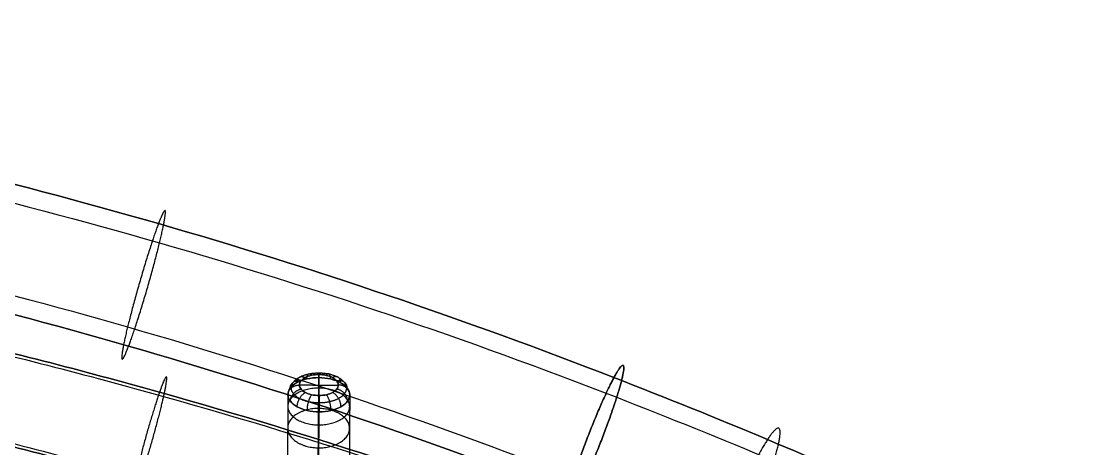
# Model space of a CAD drawing. Header units: millimetres. Extents: x -153 to 394, y -76 to 487.
# Drawn here: x 203.1 to 271.2, y 458.9 to 486.6 of the extents above; entities that cross this region are included whole.
import ezdxf

# ---------------------------------------------------------------- set-up
doc = ezdxf.new("R2010")
doc.units = ezdxf.units.MM
doc.layers.add('Livello 01', color=7, linetype='Continuous', true_color=0x000000)

msp = doc.modelspace()

# ---------------------------------------------------------------- linework, layer by layer
at = {"layer": 'Livello 01'}
for points, knots in [([(-1.013, 463.529, 777.015), (8.63, 467.283, 777.948), (28.249, 473.92, 779.46), (58.485, 481.166, 780.844), (89.216, 485.585, 781.525), (120.223, 487.089, 781.694), (151.23, 485.585, 781.525), (181.961, 481.166, 780.844), (212.196, 473.921, 779.46), (231.816, 467.283, 777.948), (241.459, 463.529, 777.015)], [0, 0, 0, 0, 30.905522, 61.678103, 92.359919, 122.993317, 153.626714, 184.30853, 215.081111, 245.986634, 245.986634, 245.986634, 245.986634]), ([(241.459, 463.529, 777.015), (231.816, 467.283, 777.948), (212.196, 473.921, 779.46), (181.961, 481.166, 780.844), (151.23, 485.585, 781.525), (120.223, 487.089, 781.694), (89.216, 485.585, 781.525), (58.485, 481.166, 780.844), (28.249, 473.92, 779.46), (8.63, 467.283, 777.948), (-1.013, 463.529, 777.015)], [-245.986634, -245.986634, -245.986634, -245.986634, -215.081111, -184.30853, -153.626714, -122.993317, -92.359919, -61.678103, -30.905522, 0, 0, 0, 0]), ([(-1.187, 462.248, 783.967), (8.498, 466.018, 784.904), (28.189, 472.68, 786.421), (58.491, 479.94, 787.808), (89.247, 484.362, 788.49), (120.222, 485.864, 788.658), (151.199, 484.362, 788.49), (181.955, 479.94, 787.808), (212.257, 472.68, 786.421), (231.948, 466.019, 784.904), (241.633, 462.248, 783.967)], [0, 0, 0, 0, 30.905522, 61.678103, 92.359919, 122.993317, 153.626714, 184.30853, 215.081111, 245.986634, 245.986634, 245.986634, 245.986634]), ([(1.614, 457.061, 775.89), (11.051, 460.735, 776.803), (30.251, 467.231, 778.282), (59.837, 474.32, 779.637), (89.901, 478.644, 780.303), (120.224, 480.114, 780.468), (150.545, 478.644, 780.303), (180.61, 474.32, 779.637), (210.195, 467.231, 778.282), (229.395, 460.735, 776.803), (238.832, 457.061, 775.89)], [0, 0, 0, 0, 30.905522, 61.678103, 92.359919, 122.993317, 153.626714, 184.30853, 215.081111, 245.986634, 245.986634, 245.986634, 245.986634]), ([(239.007, 455.781, 782.842), (229.527, 459.471, 783.759), (210.255, 465.99, 785.243), (180.604, 473.094, 786.601), (150.514, 477.42, 787.267), (120.223, 478.888, 787.432), (89.932, 477.42, 787.267), (59.842, 473.095, 786.601), (30.191, 465.99, 785.243), (10.919, 459.471, 783.759), (1.44, 455.781, 782.842)], [-245.986634, -245.986634, -245.986634, -245.986634, -215.081111, -184.30853, -153.626714, -122.993317, -92.359919, -61.678103, -30.905522, 0, 0, 0, 0]), ([(1.44, 455.781, 782.842), (10.919, 459.471, 783.759), (30.191, 465.99, 785.243), (59.842, 473.095, 786.601), (89.932, 477.42, 787.267), (120.223, 478.888, 787.432), (150.514, 477.42, 787.267), (180.604, 473.094, 786.601), (210.255, 465.99, 785.243), (229.527, 459.471, 783.759), (239.007, 455.781, 782.842)], [0, 0, 0, 0, 30.905522, 61.678103, 92.359919, 122.993317, 153.626714, 184.30853, 215.081111, 245.986634, 245.986634, 245.986634, 245.986634]), ([(241.553, 452.871, 783.913), (231.894, 456.536, 784.845), (217.149, 461.395, 785.977), (197.089, 466.546, 787.045), (184.434, 469.197, 787.546), (174.246, 470.973, 787.859), (166.582, 472.131, 788.053), (158.892, 473.114, 788.209), (148.614, 474.188, 788.371), (138.302, 474.907, 788.468), (129.265, 475.22, 788.507), (124.096, 475.308, 788.517), (120.227, 475.327, 788.52), (116.348, 475.308, 788.517), (111.181, 475.22, 788.507), (102.143, 474.907, 788.468), (89.251, 474.008, 788.346), (73.85, 472.218, 788.072), (53.428, 468.895, 787.504), (28.201, 463.011, 786.354), (8.552, 456.536, 784.845), (-1.108, 452.871, 783.913)], [-246.761261, -246.761261, -246.761261, -246.761261, -215.803164, -200.372041, -184.940919, -177.241543, -169.542167, -161.842792, -154.143416, -138.762023, -131.071327, -127.225979, -123.38063, -119.535282, -115.689934, -107.999238, -92.617845, -77.219094, -61.820342, -30.958097, 0, 0, 0, 0]), ([(-1.108, 452.871, 783.913), (8.552, 456.536, 784.845), (28.201, 463.011, 786.354), (53.428, 468.895, 787.504), (73.85, 472.218, 788.072), (89.251, 474.008, 788.346), (102.143, 474.907, 788.468), (111.181, 475.22, 788.507), (116.348, 475.308, 788.517), (120.227, 475.327, 788.52), (124.096, 475.308, 788.517), (129.265, 475.22, 788.507), (138.302, 474.907, 788.468), (148.614, 474.188, 788.371), (158.892, 473.114, 788.209), (166.582, 472.131, 788.053), (174.246, 470.973, 787.859), (184.434, 469.197, 787.546), (197.089, 466.546, 787.045), (217.149, 461.395, 785.977), (231.894, 456.536, 784.845), (241.553, 452.871, 783.913)], [0, 0, 0, 0, 30.958097, 61.820342, 77.219094, 92.617845, 107.999238, 115.689934, 119.535282, 123.38063, 127.225979, 131.071327, 138.762023, 154.143416, 161.842792, 169.542167, 177.241543, 184.940919, 200.372041, 215.803164, 246.761261, 246.761261, 246.761261, 246.761261]), ([(-1.528, 452.546, 789.545), (8.188, 456.232, 790.482), (27.939, 462.741, 791.999), (53.269, 468.648, 793.153), (73.756, 471.981, 793.723), (89.197, 473.776, 793.998), (102.116, 474.677, 794.12), (111.169, 474.99, 794.159), (116.343, 475.078, 794.17), (120.226, 475.096, 794.172), (124.101, 475.078, 794.17), (129.277, 474.99, 794.159), (138.329, 474.677, 794.12), (148.663, 473.956, 794.022), (158.966, 472.879, 793.861), (166.677, 471.893, 793.704), (174.364, 470.732, 793.51), (184.586, 468.95, 793.195), (197.289, 466.289, 792.692), (217.437, 461.116, 791.62), (232.258, 456.232, 790.482), (241.974, 452.546, 789.545)], [0, 0, 0, 0, 30.958097, 61.820342, 77.219094, 92.617845, 107.999238, 115.689934, 119.535282, 123.38063, 127.225979, 131.071327, 138.762023, 154.143416, 161.842792, 169.542167, 177.241543, 184.940919, 200.372041, 215.803164, 246.761261, 246.761261, 246.761261, 246.761261]), ([(0.491, 447.264, 789.39), (10.05, 450.89, 790.313), (29.482, 457.294, 791.805), (54.396, 463.103, 792.94), (74.542, 466.382, 793.501), (89.724, 468.146, 793.771), (102.423, 469.032, 793.89), (111.321, 469.339, 793.929), (116.407, 469.426, 793.939), (120.22, 469.444, 793.942), (124.041, 469.426, 793.939), (129.124, 469.339, 793.929), (138.022, 469.032, 793.89), (148.18, 468.323, 793.795), (158.31, 467.264, 793.636), (165.892, 466.295, 793.482), (173.451, 465.154, 793.291), (183.503, 463.401, 792.981), (195.997, 460.784, 792.487), (215.814, 455.695, 791.432), (230.396, 450.89, 790.313), (239.955, 447.264, 789.39)], [0, 0, 0, 0, 30.958097, 61.820342, 77.219094, 92.617845, 107.999238, 115.689934, 119.535282, 123.38063, 127.225979, 131.071327, 138.762023, 154.143416, 161.842792, 169.542167, 177.241543, 184.940919, 200.372041, 215.803164, 246.761261, 246.761261, 246.761261, 246.761261]), ([(239.955, 447.264, 789.39), (230.396, 450.89, 790.313), (215.814, 455.695, 791.432), (195.997, 460.784, 792.487), (183.503, 463.401, 792.981), (173.451, 465.154, 793.291), (165.892, 466.295, 793.482), (158.31, 467.264, 793.636), (148.18, 468.323, 793.795), (138.022, 469.032, 793.89), (129.124, 469.339, 793.929), (124.041, 469.426, 793.939), (120.22, 469.444, 793.942), (116.407, 469.426, 793.939), (111.321, 469.339, 793.929), (102.423, 469.032, 793.89), (89.724, 468.146, 793.771), (74.542, 466.382, 793.501), (54.396, 463.103, 792.94), (29.482, 457.294, 791.805), (10.05, 450.89, 790.313), (0.491, 447.264, 789.39)], [-246.761261, -246.761261, -246.761261, -246.761261, -215.803164, -200.372041, -184.940919, -177.241543, -169.542167, -161.842792, -154.143416, -138.762023, -131.071327, -127.225979, -123.38063, -119.535282, -115.689934, -107.999238, -92.617845, -77.219094, -61.820342, -30.958097, 0, 0, 0, 0]), ([(0.911, 447.589, 783.758), (10.415, 451.194, 784.675), (29.744, 457.564, 786.16), (54.555, 463.351, 787.291), (74.637, 466.619, 787.849), (89.778, 468.379, 788.119), (102.451, 469.262, 788.238), (111.334, 469.57, 788.277), (116.412, 469.656, 788.287), (120.22, 469.674, 788.29), (124.035, 469.656, 788.287), (129.112, 469.57, 788.277), (137.995, 469.262, 788.238), (148.131, 468.556, 788.143), (158.236, 467.499, 787.984), (165.797, 466.533, 787.831), (173.332, 465.395, 787.64), (183.35, 463.648, 787.332), (195.796, 461.041, 786.839), (215.527, 455.974, 785.789), (230.031, 451.194, 784.675), (239.535, 447.589, 783.758)], [0, 0, 0, 0, 30.958097, 61.820342, 77.219094, 92.617845, 107.999238, 115.689934, 119.535282, 123.38063, 127.225979, 131.071327, 138.762023, 154.143416, 161.842792, 169.542167, 177.241543, 184.940919, 200.372041, 215.803164, 246.761261, 246.761261, 246.761261, 246.761261]), ([(222.379, 463.723, 787.14), (222.215, 463.723, 787.14), (222.05, 463.706, 787.168), (221.746, 463.638, 787.276), (221.607, 463.588, 787.355), (221.376, 463.462, 787.552), (221.283, 463.386, 787.669), (221.159, 463.221, 787.926), (221.128, 463.132, 788.064), (221.129, 463.043, 788.203), (221.131, 462.954, 788.34), (221.165, 462.865, 788.478), (221.293, 462.701, 788.731), (221.387, 462.625, 788.846), (221.621, 462.5, 789.039), (221.761, 462.45, 789.115), (222.065, 462.382, 789.217), (222.229, 462.365, 789.243), (222.393, 462.365, 789.241)], [-7.855508, -7.855508, -7.855508, -7.855508, -7.361782, -7.361782, -6.868074, -6.868074, -6.374361, -6.374361, -5.880655, -5.880655, -5.880655, -5.388965, -5.388965, -4.897272, -4.897272, -4.405574, -4.405574, -3.913878, -3.913878, -3.913878, -3.913878]), ([(222.393, 462.365, 789.241), (222.229, 462.365, 789.243), (221.901, 462.399, 789.191), (221.481, 462.55, 788.962), (221.199, 462.776, 788.615), (221.097, 463.043, 788.202), (221.191, 463.311, 787.787), (221.468, 463.538, 787.434), (221.886, 463.689, 787.197), (222.215, 463.723, 787.14), (222.379, 463.723, 787.14)], [3.913878, 3.913878, 3.913878, 3.913878, 4.405587, 4.897296, 5.389005, 5.880714, 6.374412, 6.868111, 7.361809, 7.855508, 7.855508, 7.855508, 7.855508]), ([(222.379, 463.723, 787.14), (222.542, 463.722, 787.14), (222.866, 463.686, 787.193), (223.28, 463.536, 787.421), (223.559, 463.312, 787.765), (223.662, 463.047, 788.174), (223.571, 462.781, 788.587), (223.297, 462.554, 788.941), (222.884, 462.402, 789.18), (222.557, 462.365, 789.239), (222.393, 462.365, 789.241)], [-0.000083, -0.000083, -0.000083, -0.000083, 0.486678, 0.97344, 1.460201, 1.946963, 2.438692, 2.930421, 3.42215, 3.913878, 3.913878, 3.913878, 3.913878]), ([(222.393, 462.365, 789.241), (222.557, 462.365, 789.239), (222.721, 462.383, 789.209), (223.022, 462.452, 789.1), (223.16, 462.503, 789.02), (223.389, 462.63, 788.823), (223.48, 462.705, 788.705), (223.601, 462.87, 788.449), (223.631, 462.959, 788.311), (223.629, 463.048, 788.173), (223.627, 463.136, 788.037), (223.593, 463.224, 787.901), (223.466, 463.387, 787.651), (223.373, 463.461, 787.536), (223.142, 463.586, 787.345), (223.004, 463.636, 787.269), (222.704, 463.704, 787.166), (222.542, 463.722, 787.14), (222.379, 463.723, 787.14)], [-3.913878, -3.913878, -3.913878, -3.913878, -3.422116, -3.422116, -2.930353, -2.930353, -2.438594, -2.438594, -1.946839, -1.946839, -1.946839, -1.460118, -1.460118, -0.973384, -0.973384, -0.486657, -0.486657, 0.000083, 0.000083, 0.000083, 0.000083]), ([(222.376, 461.31, 789.452), (222.121, 461.311, 789.452), (221.866, 461.339, 789.412), (221.63, 461.393, 789.333), (221.386, 461.447, 789.252), (221.163, 461.529, 789.13), (220.975, 461.631, 788.978), (220.788, 461.733, 788.825), (220.638, 461.855, 788.641), (220.535, 461.989, 788.44), (220.433, 462.123, 788.239), (220.378, 462.267, 788.021), (220.376, 462.412, 787.803), (220.374, 462.557, 787.583), (220.424, 462.703, 787.363), (220.523, 462.837, 787.16), (220.622, 462.972, 786.957), (220.77, 463.095, 786.769), (220.955, 463.198, 786.613), (221.141, 463.3, 786.457), (221.363, 463.382, 786.331), (221.606, 463.437, 786.246), (221.849, 463.493, 786.161), (222.113, 463.521, 786.117), (222.376, 463.52, 786.116)], [3.927717, 3.927717, 3.927717, 3.927717, 4.405485, 4.405485, 4.405485, 4.897233, 4.897233, 4.897233, 5.38893, 5.38893, 5.38893, 5.880584, 5.880584, 5.880584, 6.374247, 6.374247, 6.374247, 6.86795, 6.86795, 6.86795, 7.3617, 7.3617, 7.3617, 7.855508, 7.855508, 7.855508, 7.855508]), ([(222.376, 463.52, 786.116), (222.113, 463.521, 786.117), (221.586, 463.464, 786.206), (220.918, 463.218, 786.582), (220.474, 462.848, 787.144), (220.324, 462.413, 787.802), (220.487, 461.978, 788.457), (220.939, 461.611, 789.009), (221.61, 461.366, 789.373), (222.136, 461.309, 789.454), (222.398, 461.31, 789.451)], [-7.855508, -7.855508, -7.855508, -7.855508, -7.361809, -6.868111, -6.374412, -5.880714, -5.389005, -4.897296, -4.405587, -3.913878, -3.913878, -3.913878, -3.913878]), ([(222.376, 463.52, 786.116), (222.375, 463.293, 785.96), (222.373, 463.068, 785.798), (222.372, 462.845, 785.633), (222.369, 462.399, 785.303), (222.366, 461.96, 784.957), (222.363, 461.526, 784.599), (222.357, 460.602, 783.836), (222.35, 459.706, 783.018), (222.343, 458.837, 782.166), (222.335, 457.923, 781.268), (222.327, 457.038, 780.331), (222.319, 456.184, 779.364), (222.311, 455.317, 778.385), (222.302, 454.482, 777.375), (222.294, 453.679, 776.341)], [-13.922896, -13.922896, -13.922896, -13.922896, -13.092882, -13.092882, -13.092882, -11.416698, -11.416698, -11.416698, -7.787849, -7.787849, -7.787849, -3.927776, -3.927776, -3.927776, 0, 0, 0, 0]), ([(222.294, 453.679, 776.341), (222.302, 454.482, 777.375), (222.311, 455.317, 778.385), (222.319, 456.184, 779.364), (222.327, 457.038, 780.331), (222.335, 457.923, 781.268), (222.343, 458.837, 782.166), (222.35, 459.706, 783.018), (222.357, 460.602, 783.836), (222.363, 461.526, 784.599), (222.366, 461.96, 784.957), (222.369, 462.399, 785.303), (222.372, 462.845, 785.633), (222.373, 463.068, 785.798), (222.375, 463.293, 785.96), (222.376, 463.52, 786.116)], [0, 0, 0, 0, 3.927776, 3.927776, 3.927776, 7.787849, 7.787849, 7.787849, 11.416698, 11.416698, 11.416698, 13.092882, 13.092882, 13.092882, 13.922896, 13.922896, 13.922896, 13.922896]), ([(222.398, 461.31, 789.451), (222.66, 461.311, 789.448), (223.183, 461.369, 789.355), (223.845, 461.617, 788.975), (224.282, 461.986, 788.413), (224.427, 462.42, 787.757), (224.263, 462.851, 787.108), (223.817, 463.215, 786.563), (223.155, 463.46, 786.2), (222.636, 463.519, 786.115), (222.376, 463.52, 786.116)], [-3.913878, -3.913878, -3.913878, -3.913878, -3.42215, -2.930421, -2.438692, -1.946963, -1.460201, -0.97344, -0.486678, 0.000083, 0.000083, 0.000083, 0.000083]), ([(222.376, 463.52, 786.116), (222.636, 463.519, 786.115), (222.895, 463.489, 786.158), (223.135, 463.434, 786.239), (223.375, 463.378, 786.321), (223.596, 463.297, 786.442), (223.781, 463.195, 786.593), (223.966, 463.094, 786.744), (224.114, 462.972, 786.926), (224.216, 462.84, 787.125), (224.318, 462.708, 787.324), (224.372, 462.564, 787.539), (224.376, 462.421, 787.756), (224.379, 462.276, 787.974), (224.331, 462.131, 788.194), (224.233, 461.997, 788.397), (224.136, 461.863, 788.6), (223.991, 461.74, 788.787), (223.808, 461.637, 788.944), (223.624, 461.535, 789.101), (223.404, 461.452, 789.228), (223.163, 461.396, 789.315), (222.922, 461.34, 789.402), (222.66, 461.311, 789.448), (222.398, 461.31, 789.451)], [-0.000083, -0.000083, -0.000083, -0.000083, 0.486716, 0.486716, 0.486716, 0.973463, 0.973463, 0.973463, 1.460166, 1.460166, 1.460166, 1.946824, 1.946824, 1.946824, 2.438522, 2.438522, 2.438522, 2.930262, 2.930262, 2.930262, 3.422054, 3.422054, 3.422054, 3.913878, 3.913878, 3.913878, 3.913878]), ([(241.459, 463.529, 777.015), (244.793, 462.231, 776.693), (251.233, 459.63, 775.934), (260.465, 455.6, 774.39), (269.006, 451.567, 772.476), (276.882, 447.54, 770.195), (284.12, 443.526, 767.547), (290.747, 439.533, 764.536), (296.79, 435.57, 761.165), (302.548, 431.453, 757.252), (307.968, 427.17, 752.727), (312.991, 422.73, 747.514), (317.405, 418.336, 741.832), (319.957, 415.453, 737.754), (321.143, 414.025, 735.647)], [0, 0, 0, 0, 10.787388, 20.977006, 30.619858, 39.769758, 48.483281, 56.819516, 64.839567, 72.605784, 81.315907, 89.878097, 98.386125, 106.926362, 106.926362, 106.926362, 106.926362]), ([(321.143, 414.025, 735.647), (319.957, 415.453, 737.754), (317.405, 418.336, 741.832), (312.991, 422.73, 747.514), (307.968, 427.17, 752.727), (302.548, 431.453, 757.252), (296.79, 435.57, 761.165), (290.747, 439.533, 764.536), (284.12, 443.526, 767.547), (276.882, 447.54, 770.195), (269.006, 451.567, 772.476), (260.465, 455.6, 774.39), (251.233, 459.63, 775.934), (244.793, 462.231, 776.693), (241.459, 463.529, 777.015)], [-106.926362, -106.926362, -106.926362, -106.926362, -98.386125, -89.878097, -81.315907, -72.605784, -64.839567, -56.819516, -48.483281, -39.769758, -30.619858, -20.977006, -10.787388, 0, 0, 0, 0]), ([(220.376, 462.422, 787.788), (220.374, 462.166, 787.612), (220.37, 461.431, 787.085), (220.359, 459.724, 785.742), (220.341, 457.364, 783.587), (220.316, 454.651, 780.712), (220.299, 452.939, 778.643), (220.29, 452.11, 777.575)], [0.750412, 0.750412, 0.750412, 0.750412, 1.683143, 3.465181, 7.264787, 11.264977, 15.320941, 15.320941, 15.320941, 15.320941]), ([(224.376, 462.406, 787.778), (224.374, 462.15, 787.601), (224.37, 461.414, 787.074), (224.359, 459.706, 785.73), (224.341, 457.344, 783.574), (224.316, 454.63, 780.697), (224.299, 452.917, 778.627), (224.29, 452.088, 777.558)], [0.749858, 0.749858, 0.749858, 0.749858, 1.683143, 3.465181, 7.264787, 11.264977, 15.320941, 15.320941, 15.320941, 15.320941]), ([(241.633, 462.248, 783.967), (245.041, 460.922, 783.638), (251.633, 458.259, 782.861), (261.125, 454.116, 781.275), (269.949, 449.95, 779.298), (278.129, 445.768, 776.929), (285.688, 441.576, 774.165), (292.649, 437.383, 771.003), (299.03, 433.198, 767.445), (305.137, 428.833, 763.295), (310.904, 424.276, 758.48), (316.258, 419.543, 752.925), (320.958, 414.864, 746.874), (323.669, 411.801, 742.541), (324.926, 410.288, 740.308)], [0, 0, 0, 0, 10.787388, 20.977006, 30.619858, 39.769758, 48.483281, 56.819516, 64.839567, 72.605784, 81.315907, 89.878097, 98.386125, 106.926362, 106.926362, 106.926362, 106.926362]), ([(222.286, 450.519, 778.792), (222.295, 451.374, 779.894), (222.304, 452.263, 780.969), (222.313, 453.188, 782.015), (222.322, 454.1, 783.046), (222.33, 455.047, 784.05), (222.339, 456.035, 785.02), (222.346, 456.974, 785.942), (222.354, 457.95, 786.834), (222.361, 458.979, 787.684), (222.364, 459.462, 788.082), (222.368, 459.956, 788.471), (222.371, 460.465, 788.848), (222.372, 460.742, 789.053), (222.374, 461.024, 789.254), (222.376, 461.31, 789.452)], [0, 0, 0, 0, 4.185552, 4.185552, 4.185552, 8.327525, 8.327525, 8.327525, 12.300229, 12.300229, 12.300229, 14.188619, 14.188619, 14.188619, 15.226918, 15.226918, 15.226918, 15.226918]), ([(222.376, 461.31, 789.452), (222.374, 461.024, 789.254), (222.372, 460.742, 789.053), (222.371, 460.465, 788.848), (222.368, 459.956, 788.471), (222.364, 459.462, 788.082), (222.361, 458.979, 787.684), (222.354, 457.95, 786.834), (222.346, 456.974, 785.942), (222.339, 456.035, 785.02), (222.33, 455.047, 784.05), (222.322, 454.1, 783.046), (222.313, 453.188, 782.015), (222.304, 452.263, 780.969), (222.295, 451.374, 779.894), (222.286, 450.519, 778.792)], [-15.226918, -15.226918, -15.226918, -15.226918, -14.188619, -14.188619, -14.188619, -12.300229, -12.300229, -12.300229, -8.327525, -8.327525, -8.327525, -4.185552, -4.185552, -4.185552, 0, 0, 0, 0])]:
    msp.add_open_spline(points, degree=3, knots=knots, dxfattribs=at)
for points, weights, degree, knots in [([(210.081, 465.558, 785.102), (211.113, 468.277, 789.169), (212.078, 472.239, 786.276), (213.043, 476.201, 783.383), (212.01, 473.483, 779.316)], [1, 0.707106781187, 1, 0.707106781187, 1], 2, [15.707963, 15.707963, 15.707963, 23.561945, 23.561945, 31.415927, 31.415927, 31.415927]), ([(212.01, 473.483, 779.316), (210.978, 470.765, 775.248), (210.013, 466.802, 778.141), (209.049, 462.84, 781.034), (210.081, 465.558, 785.102)], [1, 0.707106781187, 1, 0.707106781187, 1], 2, [0, 0, 0, 7.853982, 7.853982, 15.707963, 15.707963, 15.707963]), ([(241.459, 463.529, 777.015), (242.859, 466.123, 781.054), (241.633, 462.248, 783.967), (240.407, 458.374, 786.881), (239.007, 455.781, 782.842)], [1, 0.707106781187, 1, 0.707106781187, 1], 2, [-31.415927, -31.415927, -31.415927, -23.561945, -23.561945, -15.707963, -15.707963, -15.707963]), ([(239.007, 455.781, 782.842), (240.407, 458.374, 786.881), (241.633, 462.248, 783.967), (242.859, 466.123, 781.054), (241.459, 463.529, 777.015)], [1, 0.707106781187, 1, 0.707106781187, 1], 2, [15.707963, 15.707963, 15.707963, 23.561945, 23.561945, 31.415927, 31.415927, 31.415927]), ([(210.805, 456.864, 791.661), (211.708, 459.447, 794.579), (212.344, 462.304, 791.853), (212.979, 465.162, 789.127), (212.077, 462.579, 786.209)], [1, 0.707106781187, 1, 0.707106781187, 1], 2, [0, 0, 0, 6.283185, 6.283185, 12.566371, 12.566371, 12.566371]), ([(222.398, 461.882, 789.569), (222.164, 461.882, 789.572), (221.694, 461.932, 789.499), (221.095, 462.149, 789.17), (220.694, 462.474, 788.675), (220.551, 462.858, 788.088), (220.689, 463.241, 787.5), (221.085, 463.565, 787.001), (221.678, 463.78, 786.667), (222.145, 463.829, 786.588), (222.378, 463.828, 786.587)], [0.848424820327, 0.848422388397, 0.848674135764, 0.849777318419, 0.85147131728, 0.853536633116, 0.855676985246, 0.857550584843, 0.858827455734, 0.85912332972, 0.859117168385], 3, [3.913878, 3.913878, 3.913878, 3.913878, 4.405587, 4.897296, 5.389005, 5.880714, 6.374412, 6.868111, 7.361809, 7.855508, 7.855508, 7.855508, 7.855508]), ([(222.378, 463.828, 786.587), (222.608, 463.828, 786.586), (223.069, 463.776, 786.661), (223.657, 463.563, 786.983), (224.055, 463.243, 787.469), (224.205, 462.864, 788.048), (224.078, 462.482, 788.635), (223.69, 462.155, 789.14), (223.1, 461.935, 789.482), (222.633, 461.883, 789.566), (222.398, 461.882, 789.569)], [0.859117168384, 0.859112248508, 0.858802918032, 0.85753337249, 0.855686386798, 0.853568528074, 0.851508410356, 0.849804903681, 0.848688748629, 0.848427252357, 0.848424820327], 3, [-0.000083, -0.000083, -0.000083, -0.000083, 0.486678, 0.97344, 1.460201, 1.946963, 2.438692, 2.930421, 3.42215, 3.913878, 3.913878, 3.913878, 3.913878]), ([(239.007, 455.781, 782.842), (237.606, 453.187, 778.803), (238.832, 457.061, 775.89), (240.059, 460.935, 772.977), (241.459, 463.529, 777.015)], [1, 0.707106781187, 1, 0.707106781187, 1], 2, [-15.707963, -15.707963, -15.707963, -7.853982, -7.853982, 0, 0, 0]), ([(241.459, 463.529, 777.015), (240.059, 460.935, 772.977), (238.832, 457.061, 775.89), (237.606, 453.187, 778.803), (239.007, 455.781, 782.842)], [1, 0.707106781187, 1, 0.707106781187, 1], 2, [0, 0, 0, 7.853982, 7.853982, 15.707963, 15.707963, 15.707963]), ([(212.077, 462.579, 786.209), (211.174, 459.996, 783.291), (210.538, 457.139, 786.017), (209.902, 454.281, 788.743), (210.805, 456.864, 791.661)], [1, 0.707106781187, 1, 0.707106781187, 1], 2, [12.566371, 12.566371, 12.566371, 18.849556, 18.849556, 25.132741, 25.132741, 25.132741]), ([(222.372, 462.845, 785.633), (220.372, 462.853, 785.638), (220.371, 461.664, 787.246), (220.371, 460.474, 788.853), (222.371, 460.465, 788.848)], [1, 0.707106781187, 1, 0.707106782032, 0.999999998308], 2, [0, 0, 0, 3.141593, 3.141593, 6.283185, 6.283185, 6.283185]), ([(222.371, 460.465, 788.848), (224.371, 460.457, 788.843), (224.371, 461.647, 787.235), (224.372, 462.837, 785.627), (222.372, 462.845, 785.633)], [1.00000000169, 0.707106780341, 1, 0.707106781186, 1], 2, [6.283185, 6.283185, 6.283185, 9.424778, 9.424778, 12.566371, 12.566371, 12.566371]), ([(222.363, 461.526, 784.599), (220.363, 461.535, 784.605), (220.362, 460.262, 786.147), (220.361, 458.988, 787.689), (222.361, 458.979, 787.683)], [1, 0.707106781187, 1, 0.707106781922, 0.999999998529], 2, [0, 0, 0, 3.141593, 3.141593, 6.283185, 6.283185, 6.283185]), ([(222.361, 458.979, 787.683), (224.361, 458.97, 787.678), (224.362, 460.244, 786.135), (224.363, 461.517, 784.593), (222.363, 461.526, 784.599)], [1.00000000147, 0.707106780451, 1, 0.707106781186, 1], 2, [6.283185, 6.283185, 6.283185, 9.424778, 9.424778, 12.566371, 12.566371, 12.566371]), ([(248.957, 451.755, 781.657), (250.583, 454.258, 785.669), (251.797, 458.137, 782.757), (253.012, 462.016, 779.845), (251.386, 459.513, 775.834)], [1, 0.707106781187, 1, 0.707106781187, 1], 2, [15.707963, 15.707963, 15.707963, 23.561945, 23.561945, 31.415927, 31.415927, 31.415927]), ([(251.386, 459.513, 775.834), (249.76, 457.011, 771.822), (248.546, 453.132, 774.734), (247.331, 449.253, 777.645), (248.957, 451.755, 781.657)], [1, 0.707106781187, 1, 0.707106781187, 1], 2, [0, 0, 0, 7.853982, 7.853982, 15.707963, 15.707963, 15.707963])]:
    msp.add_rational_spline(points, weights, degree=degree, knots=knots, dxfattribs=at)
for points, weights in [([(220.955, 463.198, 786.613), (220.97, 463.807, 787.021), (221.491, 463.525, 787.453)], [1, 0.714902260118, 1]), ([(221.606, 463.437, 786.246), (221.618, 464.038, 786.658), (221.898, 463.672, 787.222)], [1, 0.717377224831, 1]), ([(222.379, 463.723, 787.14), (222.379, 464.117, 786.53), (222.376, 463.52, 786.116)], [1, 0.718234336769, 1]), ([(222.376, 463.52, 786.116), (222.379, 464.117, 786.53), (222.379, 463.723, 787.14)], [1, 0.718234336769, 1]), ([(223.135, 463.434, 786.239), (223.131, 464.035, 786.651), (222.854, 463.67, 787.217)], [1, 0.717337319455, 1]), ([(223.781, 463.195, 786.593), (223.773, 463.805, 787.001), (223.257, 463.524, 787.441)], [1, 0.71487426493, 1]), ([(220.376, 462.412, 787.803), (220.379, 463.042, 788.21), (221.129, 463.043, 788.203)], [1, 0.707091673469, 1]), ([(220.523, 462.837, 787.16), (220.535, 463.458, 787.565), (221.221, 463.304, 787.798)], [1, 0.711264093216, 1]), ([(224.216, 462.84, 787.125), (224.211, 463.461, 787.53), (223.529, 463.306, 787.776)], [1, 0.711284875844, 1]), ([(224.376, 462.421, 787.756), (224.379, 463.051, 788.163), (223.629, 463.048, 788.173)], [1, 0.70717280061, 1]), ([(220.535, 461.989, 788.44), (220.531, 462.624, 788.855), (221.229, 462.783, 788.604)], [1, 0.70306547952, 1]), ([(220.975, 461.631, 788.978), (220.968, 462.268, 789.403), (221.504, 462.563, 788.942)], [1, 0.699751575573, 1]), ([(221.63, 461.393, 789.333), (221.625, 462.029, 789.767), (221.913, 462.416, 789.166)], [1, 0.697590125397, 1]), ([(222.398, 461.31, 789.451), (222.402, 461.946, 789.889), (222.393, 462.365, 789.241)], [1, 0.696849640655, 1]), ([(222.393, 462.365, 789.241), (222.402, 461.946, 789.889), (222.398, 461.31, 789.451)], [1, 0.696849640655, 1]), ([(223.163, 461.396, 789.315), (223.174, 462.032, 789.749), (222.871, 462.418, 789.155)], [1, 0.697618800806, 1]), ([(223.808, 461.637, 788.944), (223.822, 462.274, 789.369), (223.274, 462.566, 788.922)], [1, 0.699805591236, 1]), ([(224.233, 461.997, 788.397), (224.245, 462.633, 788.811), (223.54, 462.788, 788.577)], [1, 0.703138011202, 1])]:
    msp.add_rational_spline(points, weights, degree=2, dxfattribs=at)
for points, degree in [([(222.38, 463.723, 787.14), (222.38, 463.044, 788.19), (222.38, 462.365, 789.241)], 2), ([(221.129, 463.048, 788.194), (222.379, 463.044, 788.191), (223.629, 463.039, 788.188)], 2), ([(222.398, 461.31, 789.451), (222.391, 461.31, 789.451), (222.383, 461.31, 789.451), (222.376, 461.31, 789.452)], 3)]:
    msp.add_open_spline(points, degree=degree, dxfattribs=at)

doc.saveas('drawing.dxf')
